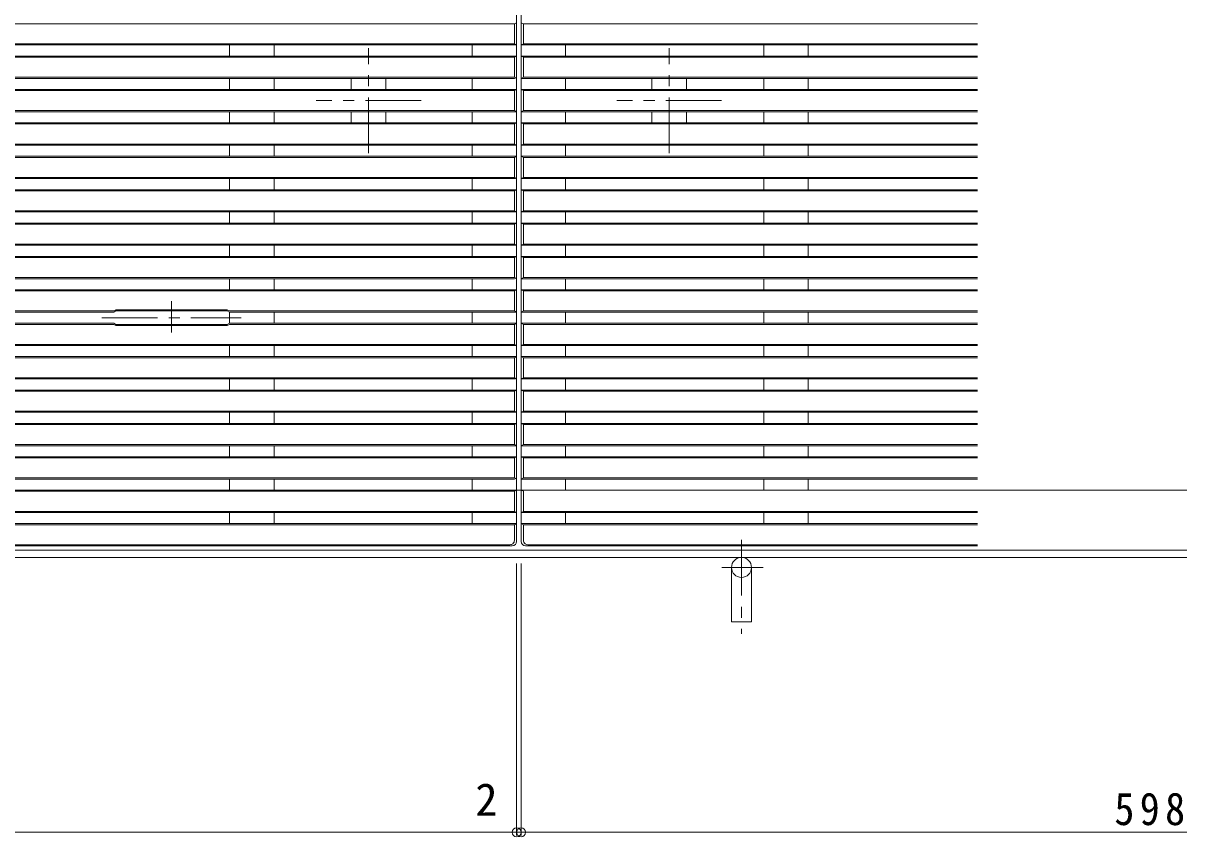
# Model space of a CAD drawing. Units: millimetres at full size, sheet at 1:5; details may follow other scales. Extents: x -1291 to 1380, y -976 to 962.
# Drawn here: x -821 to -299, y -179 to 186 of the extents above; entities that cross this region are included whole.
import ezdxf
from ezdxf.enums import TextEntityAlignment as Align

# ---------------------------------------------------------------- set-up
doc = ezdxf.new("R2010")
doc.units = ezdxf.units.MM
doc.header["$LTSCALE"] = 5
doc.header["$PDMODE"] = 32
doc.header["$PDSIZE"] = 4
doc.linetypes.add('CHAIN1', pattern=[8, 5, -1, 1, -1])
doc.linetypes.add('DASHED3', pattern=[4, 3, -1])
for name, color, linetype, lineweight in [('E-0', 7, 'CHAIN1', 9), ('E-1', 2, 'Continuous', 9), ('E-2', 3, 'Continuous', 9), ('E-4', 7, 'Continuous', 9), ('E-6', 6, 'Continuous', 9)]:
    doc.layers.add(name, color=color, linetype=linetype, lineweight=lineweight)
doc.styles.add('ＭＳ ゴシック', font='')
doc.styles.get('ＭＳ ゴシック').set_extended_font_data('MS Gothic')

msp = doc.modelspace()

# ---------------------------------------------------------------- linework, layer by layer
at = {"layer": 'E-0'}
for p, q in [((-754.698, 61.501), (-754.698, 47.351)), ((-786.01, 54.077), (-723.385, 54.077))]:
    msp.add_line(p, q, dxfattribs=at)
at = {"layer": 'E-1', "linetype": 'DASHED3'}
for p, q in [((-392.698, -23.423), (-1198.698, -23.423)), ((-392.698, -23.422), (-596.698, -23.422))]:
    msp.add_line(p, q, dxfattribs=at)
at = {"layer": 'E-1'}
for p, q in [((-298.698, -23.423), (-392.698, -23.423)), ((-298.698, -50.423), (-1198.698, -50.423)), ((-298.698, -53.623), (-1198.698, -53.623)), ((-503.198, -58.122), (-503.198, -82.623)), ((-494.198, -58.122), (-494.198, -82.623)), ((-494.198, -82.623), (-503.198, -82.623))]:
    msp.add_line(p, q, dxfattribs=at)
at = {"layer": 'E-1', "linetype": 'CHAIN1'}
for p, q in [((-498.698, -45.757), (-498.698, -88.009)), ((-488.99, -58.122), (-507.462, -58.122))]:
    msp.add_line(p, q, dxfattribs=at)
at = {"layer": 'E-1'}
msp.add_circle((-498.698, -58.122), 4.5, dxfattribs=at)
at = {"layer": 'E-2'}
for p, q in [((-599.698, -46.423), (-599.698, 349.577)), ((-597.698, -46.423), (-597.698, 349.577)), ((-600.698, 186.077), (-1196.698, 186.077)), ((-599.698, 186.577), (-600.698, 186.077)), ((-600.698, 186.077), (-600.698, 177.077)), ((-596.698, 186.077), (-597.698, 186.577)), ((-596.698, 177.077), (-596.698, 186.077)), ((-392.698, 186.077), (-596.698, 186.077)), ((-599.698, 176.577), (-1197.698, 176.577)), ((-1196.698, 177.077), (-600.698, 177.077)), ((-728.698, 176.577), (-728.698, 171.577)), ((-708.698, 176.577), (-708.698, 171.577)), ((-619.698, 176.577), (-619.698, 171.577)), ((-599.698, 176.577), (-600.698, 177.077)), ((-596.698, 177.077), (-597.698, 176.577)), ((-392.698, 176.577), (-597.698, 176.577)), ((-596.698, 177.077), (-392.698, 177.077)), ((-577.698, 176.577), (-577.698, 171.577)), ((-488.698, 176.577), (-488.698, 171.577)), ((-468.698, 176.577), (-468.698, 171.577)), ((-599.698, 171.577), (-1197.698, 171.577)), ((-600.698, 171.077), (-1196.698, 171.077)), ((-599.698, 171.577), (-600.698, 171.077)), ((-600.698, 171.077), (-600.698, 162.077)), ((-596.698, 171.077), (-597.698, 171.577)), ((-392.698, 171.577), (-597.698, 171.577)), ((-596.698, 162.077), (-596.698, 171.077)), ((-392.698, 171.077), (-596.698, 171.077)), ((-1196.698, 162.077), (-600.698, 162.077)), ((-600.098, 161.777), (-600.698, 162.077)), ((-596.698, 162.077), (-597.698, 161.577)), ((-596.698, 162.077), (-392.698, 162.077)), ((-1197.698, 161.577), (-600.698, 161.577)), ((-728.698, 156.577), (-728.698, 161.577)), ((-708.698, 156.577), (-708.698, 161.577)), ((-619.698, 156.577), (-619.698, 161.577)), ((-597.698, 161.577), (-392.698, 161.577)), ((-577.698, 156.577), (-577.698, 161.577)), ((-488.698, 156.577), (-488.698, 161.577)), ((-468.698, 156.577), (-468.698, 161.577)), ((-599.698, 156.577), (-1197.698, 156.577)), ((-600.698, 156.077), (-1196.698, 156.077)), ((-599.698, 156.577), (-600.698, 156.077)), ((-600.698, 156.077), (-600.698, 147.077)), ((-596.698, 156.077), (-597.698, 156.577)), ((-392.698, 156.577), (-597.698, 156.577)), ((-596.698, 147.077), (-596.698, 156.077)), ((-392.698, 156.077), (-596.698, 156.077)), ((-599.698, 146.577), (-1197.698, 146.577)), ((-1196.698, 147.077), (-600.698, 147.077)), ((-728.698, 141.577), (-728.698, 146.577)), ((-708.698, 141.577), (-708.698, 146.577)), ((-619.698, 141.577), (-619.698, 146.577)), ((-599.698, 146.577), (-600.698, 147.077)), ((-596.698, 147.077), (-597.698, 146.577)), ((-392.698, 146.577), (-597.698, 146.577)), ((-596.698, 147.077), (-392.698, 147.077)), ((-577.698, 141.577), (-577.698, 146.577)), ((-488.698, 141.577), (-488.698, 146.577)), ((-468.698, 141.577), (-468.698, 146.577)), ((-1197.698, 141.577), (-599.698, 141.577)), ((-599.698, 141.577), (-600.698, 141.077)), ((-596.698, 141.077), (-597.698, 141.577)), ((-597.698, 141.577), (-392.698, 141.577)), ((-600.698, 141.077), (-1196.698, 141.077)), ((-600.698, 141.077), (-600.698, 132.077)), ((-596.698, 132.077), (-596.698, 141.077)), ((-392.698, 141.077), (-596.698, 141.077)), ((-599.698, 131.577), (-1197.698, 131.577)), ((-1196.698, 132.077), (-600.698, 132.077)), ((-728.698, 131.577), (-728.698, 126.577)), ((-708.698, 131.577), (-708.698, 126.577)), ((-619.698, 131.577), (-619.698, 126.577)), ((-599.698, 131.577), (-600.698, 132.077)), ((-596.698, 132.077), (-597.698, 131.577)), ((-392.698, 131.577), (-597.698, 131.577)), ((-596.698, 132.077), (-392.698, 132.077)), ((-577.698, 131.577), (-577.698, 126.577)), ((-488.698, 131.577), (-488.698, 126.577)), ((-468.698, 131.577), (-468.698, 126.577)), ((-599.698, 126.577), (-1197.698, 126.577)), ((-600.698, 126.077), (-1196.698, 126.077)), ((-599.698, 126.577), (-600.698, 126.077)), ((-600.698, 126.077), (-600.698, 117.077)), ((-596.698, 126.077), (-597.698, 126.577)), ((-392.698, 126.577), (-597.698, 126.577)), ((-596.698, 117.077), (-596.698, 126.077)), ((-392.698, 126.077), (-596.698, 126.077)), ((-1197.698, 116.577), (-600.698, 116.577)), ((-1196.698, 117.077), (-600.698, 117.077)), ((-728.698, 111.577), (-728.698, 116.577)), ((-708.698, 111.577), (-708.698, 116.577)), ((-619.698, 111.577), (-619.698, 116.577)), ((-600.098, 116.777), (-600.698, 117.077)), ((-596.698, 117.077), (-597.698, 116.577)), ((-597.698, 116.577), (-392.698, 116.577)), ((-596.698, 117.077), (-392.698, 117.077)), ((-577.698, 111.577), (-577.698, 116.577)), ((-488.698, 111.577), (-488.698, 116.577)), ((-468.698, 111.577), (-468.698, 116.577)), ((-599.698, 111.577), (-1197.698, 111.577)), ((-600.698, 111.077), (-1196.698, 111.077)), ((-599.698, 111.577), (-600.698, 111.077)), ((-600.698, 111.077), (-600.698, 102.077)), ((-596.698, 111.077), (-597.698, 111.577)), ((-392.698, 111.577), (-597.698, 111.577)), ((-596.698, 102.077), (-596.698, 111.077)), ((-392.698, 111.077), (-596.698, 111.077)), ((-599.698, 101.577), (-1197.698, 101.577)), ((-1196.698, 102.077), (-600.698, 102.077)), ((-728.698, 96.577), (-728.698, 101.577)), ((-708.698, 96.577), (-708.698, 101.577)), ((-619.698, 96.577), (-619.698, 101.577)), ((-599.698, 101.577), (-600.698, 102.077)), ((-596.698, 102.077), (-597.698, 101.577)), ((-392.698, 101.577), (-597.698, 101.577)), ((-596.698, 102.077), (-392.698, 102.077)), ((-577.698, 96.577), (-577.698, 101.577)), ((-488.698, 96.577), (-488.698, 101.577)), ((-468.698, 96.577), (-468.698, 101.577)), ((-1197.698, 96.577), (-599.698, 96.577)), ((-600.698, 96.077), (-1196.698, 96.077)), ((-599.698, 96.577), (-600.698, 96.077)), ((-600.698, 96.077), (-600.698, 87.077)), ((-596.698, 96.077), (-597.698, 96.577)), ((-597.698, 96.577), (-392.698, 96.577)), ((-596.698, 87.077), (-596.698, 96.077)), ((-392.698, 96.077), (-596.698, 96.077)), ((-599.698, 86.577), (-1197.698, 86.577)), ((-1196.698, 87.077), (-600.698, 87.077)), ((-728.698, 86.577), (-728.698, 81.577)), ((-708.698, 86.577), (-708.698, 81.577)), ((-619.698, 86.577), (-619.698, 81.577)), ((-599.698, 86.577), (-600.698, 87.077)), ((-596.698, 87.077), (-597.698, 86.577)), ((-392.698, 86.577), (-597.698, 86.577)), ((-596.698, 87.077), (-392.698, 87.077)), ((-577.698, 86.577), (-577.698, 81.577)), ((-488.698, 86.577), (-488.698, 81.577)), ((-468.698, 86.577), (-468.698, 81.577)), ((-599.698, 81.577), (-1197.698, 81.577)), ((-600.698, 81.077), (-1196.698, 81.077)), ((-599.698, 81.577), (-600.698, 81.077)), ((-600.698, 81.077), (-600.698, 72.077)), ((-596.698, 81.077), (-597.698, 81.577)), ((-392.698, 81.577), (-597.698, 81.577)), ((-596.698, 72.077), (-596.698, 81.077)), ((-392.698, 81.077), (-596.698, 81.077)), ((-1197.698, 71.577), (-600.698, 71.577)), ((-1196.698, 72.077), (-600.698, 72.077)), ((-728.698, 66.577), (-728.698, 71.577)), ((-708.698, 66.577), (-708.698, 71.577)), ((-619.698, 66.577), (-619.698, 71.577)), ((-600.098, 71.777), (-600.698, 72.077)), ((-596.698, 72.077), (-597.698, 71.577)), ((-597.698, 71.577), (-392.698, 71.577)), ((-596.698, 72.077), (-392.698, 72.077)), ((-577.698, 66.577), (-577.698, 71.577)), ((-488.698, 66.577), (-488.698, 71.577)), ((-468.698, 66.577), (-468.698, 71.577)), ((-599.698, 66.577), (-1197.698, 66.577)), ((-600.698, 66.077), (-1196.698, 66.077)), ((-599.698, 66.577), (-600.698, 66.077)), ((-600.698, 66.077), (-600.698, 57.077)), ((-596.698, 66.077), (-597.698, 66.577)), ((-392.698, 66.577), (-597.698, 66.577)), ((-596.698, 57.077), (-596.698, 66.077)), ((-392.698, 66.077), (-596.698, 66.077)), ((-779.698, 57.577), (-729.698, 57.577)), ((-728.698, 57.077), (-729.698, 57.577)), ((-780.698, 56.577), (-1197.698, 56.577)), ((-780.698, 56.577), (-779.698, 57.077)), ((-779.698, 57.077), (-729.698, 57.077)), ((-728.698, 56.577), (-729.698, 57.077)), ((-728.698, 57.077), (-600.698, 57.077)), ((-728.698, 51.577), (-728.698, 56.577)), ((-599.698, 56.577), (-728.698, 56.577)), ((-708.698, 51.577), (-708.698, 56.577)), ((-619.698, 51.577), (-619.698, 56.577)), ((-599.698, 56.577), (-600.698, 57.077)), ((-596.698, 57.077), (-597.698, 56.577)), ((-392.698, 56.577), (-597.698, 56.577)), ((-596.698, 57.077), (-392.698, 57.077)), ((-577.698, 51.577), (-577.698, 56.577)), ((-488.698, 51.577), (-488.698, 56.577)), ((-468.698, 51.577), (-468.698, 56.577)), ((-1197.698, 51.577), (-780.698, 51.577)), ((-780.698, 51.077), (-1196.698, 51.077)), ((-780.698, 51.577), (-779.698, 51.077)), ((-780.698, 51.077), (-779.698, 50.577)), ((-779.698, 51.077), (-729.698, 51.077)), ((-779.698, 50.577), (-729.698, 50.577)), ((-728.698, 51.577), (-729.698, 51.077)), ((-728.698, 51.077), (-729.698, 50.577)), ((-728.698, 51.577), (-599.698, 51.577)), ((-600.698, 51.077), (-728.698, 51.077)), ((-599.698, 51.577), (-600.698, 51.077)), ((-600.698, 51.077), (-600.698, 42.077)), ((-596.698, 51.077), (-597.698, 51.577)), ((-597.698, 51.577), (-392.698, 51.577)), ((-596.698, 42.077), (-596.698, 51.077)), ((-392.698, 51.077), (-596.698, 51.077)), ((-1196.698, 42.077), (-600.698, 42.077)), ((-599.698, 41.577), (-600.698, 42.077)), ((-596.698, 42.077), (-597.698, 41.577)), ((-596.698, 42.077), (-392.698, 42.077)), ((-599.698, 41.577), (-1197.698, 41.577)), ((-728.698, 41.577), (-728.698, 36.577)), ((-708.698, 41.577), (-708.698, 36.577)), ((-619.698, 41.577), (-619.698, 36.577)), ((-392.698, 41.577), (-597.698, 41.577)), ((-577.698, 41.577), (-577.698, 36.577)), ((-488.698, 41.577), (-488.698, 36.577)), ((-468.698, 41.577), (-468.698, 36.577)), ((-599.698, 36.577), (-1197.698, 36.577)), ((-600.698, 36.077), (-1196.698, 36.077)), ((-599.698, 36.577), (-600.698, 36.077)), ((-600.698, 36.077), (-600.698, 27.077)), ((-596.698, 36.077), (-597.698, 36.577)), ((-392.698, 36.577), (-597.698, 36.577)), ((-596.698, 27.077), (-596.698, 36.077)), ((-392.698, 36.077), (-596.698, 36.077)), ((-1197.698, 26.577), (-600.698, 26.577)), ((-1196.698, 27.077), (-600.698, 27.077)), ((-728.698, 26.577), (-728.698, 21.577)), ((-708.698, 21.577), (-708.698, 26.577)), ((-619.698, 21.577), (-619.698, 26.577)), ((-600.098, 26.777), (-600.698, 27.077)), ((-596.698, 27.077), (-597.698, 26.577)), ((-597.698, 26.577), (-392.698, 26.577)), ((-596.698, 27.077), (-392.698, 27.077)), ((-577.698, 21.577), (-577.698, 26.577)), ((-488.698, 21.577), (-488.698, 26.577)), ((-468.698, 21.577), (-468.698, 26.577)), ((-599.698, 21.577), (-1197.698, 21.577)), ((-600.698, 21.077), (-1196.698, 21.077)), ((-599.698, 21.577), (-600.698, 21.077)), ((-600.698, 21.077), (-600.698, 12.077)), ((-596.698, 21.077), (-597.698, 21.577)), ((-392.698, 21.577), (-597.698, 21.577)), ((-596.698, 12.077), (-596.698, 21.077)), ((-392.698, 21.077), (-596.698, 21.077)), ((-599.698, 11.577), (-1197.698, 11.577)), ((-1196.698, 12.077), (-600.698, 12.077)), ((-728.698, 6.577), (-728.698, 11.577)), ((-708.698, 6.577), (-708.698, 11.577)), ((-619.698, 6.577), (-619.698, 11.577)), ((-599.698, 11.577), (-600.698, 12.077)), ((-596.698, 12.077), (-597.698, 11.577)), ((-392.698, 11.577), (-597.698, 11.577)), ((-596.698, 12.077), (-392.698, 12.077)), ((-577.698, 6.577), (-577.698, 11.577)), ((-488.698, 6.577), (-488.698, 11.577)), ((-468.698, 6.577), (-468.698, 11.577)), ((-1197.698, 6.577), (-599.698, 6.577)), ((-600.698, 6.077), (-1196.698, 6.077)), ((-599.698, 6.577), (-600.698, 6.077)), ((-600.698, 6.077), (-600.698, -2.923)), ((-596.698, 6.077), (-597.698, 6.577)), ((-597.698, 6.577), (-392.698, 6.577)), ((-596.698, -2.923), (-596.698, 6.077)), ((-392.698, 6.077), (-596.698, 6.077)), ((-599.698, -3.423), (-1197.698, -3.423)), ((-1196.698, -2.923), (-600.698, -2.923)), ((-728.698, -3.423), (-728.698, -8.423)), ((-708.698, -3.423), (-708.698, -8.423)), ((-619.698, -3.423), (-619.698, -8.423)), ((-599.698, -3.423), (-600.698, -2.923)), ((-596.698, -2.923), (-597.698, -3.423)), ((-392.698, -3.423), (-597.698, -3.423)), ((-596.698, -2.923), (-392.698, -2.923)), ((-577.698, -3.423), (-577.698, -8.423)), ((-488.698, -3.423), (-488.698, -8.423)), ((-468.698, -3.423), (-468.698, -8.423)), ((-599.698, -8.423), (-1197.698, -8.423)), ((-600.698, -8.923), (-1196.698, -8.923)), ((-599.698, -8.423), (-600.698, -8.923)), ((-600.698, -8.923), (-600.698, -17.923)), ((-596.698, -8.923), (-597.698, -8.423)), ((-392.698, -8.423), (-597.698, -8.423)), ((-596.698, -17.923), (-596.698, -8.923)), ((-392.698, -8.923), (-596.698, -8.923)), ((-1197.698, -18.423), (-600.698, -18.423)), ((-1196.698, -17.923), (-600.698, -17.923)), ((-728.698, -23.423), (-728.698, -18.423)), ((-708.698, -23.423), (-708.698, -18.423)), ((-619.698, -23.423), (-619.698, -18.423)), ((-600.098, -18.223), (-600.698, -17.923)), ((-596.698, -17.923), (-597.698, -18.423)), ((-597.698, -18.423), (-392.698, -18.423)), ((-596.698, -17.923), (-392.698, -17.923)), ((-577.698, -23.423), (-577.698, -18.423)), ((-488.698, -23.423), (-488.698, -18.423)), ((-468.698, -23.423), (-468.698, -18.423)), ((-599.698, -23.423), (-1197.698, -23.423)), ((-600.698, -23.923), (-1196.698, -23.923)), ((-599.698, -23.423), (-600.698, -23.923)), ((-600.698, -23.923), (-600.698, -32.923)), ((-596.698, -23.923), (-597.698, -23.423)), ((-392.698, -23.423), (-597.698, -23.423)), ((-596.698, -32.923), (-596.698, -23.923)), ((-599.698, -33.423), (-1197.698, -33.423)), ((-1196.698, -32.923), (-600.698, -32.923)), ((-728.698, -38.423), (-728.698, -33.423)), ((-708.698, -38.423), (-708.698, -33.423)), ((-619.698, -38.423), (-619.698, -33.423)), ((-599.698, -33.423), (-600.698, -32.923)), ((-596.698, -32.923), (-597.698, -33.423)), ((-392.698, -33.423), (-597.698, -33.423)), ((-596.698, -32.923), (-392.698, -32.923)), ((-577.698, -38.423), (-577.698, -33.423)), ((-488.698, -38.423), (-488.698, -33.423)), ((-468.698, -38.423), (-468.698, -33.423)), ((-1197.698, -38.423), (-599.698, -38.423)), ((-600.698, -38.923), (-1196.698, -38.923)), ((-599.698, -38.423), (-600.698, -38.923)), ((-600.698, -45.923), (-600.698, -38.923)), ((-596.698, -38.923), (-597.698, -38.423)), ((-597.698, -38.423), (-392.698, -38.423)), ((-596.698, -45.923), (-596.698, -38.923)), ((-392.698, -38.923), (-596.698, -38.923)), ((-1195.698, -48.423), (-601.698, -48.423)), ((-1194.698, -47.923), (-602.698, -47.923)), ((-595.698, -48.423), (-392.698, -48.423)), ((-594.698, -47.923), (-392.698, -47.923))]:
    msp.add_line(p, q, dxfattribs=at)
msp.add_lwpolyline([(-1196.698, 57.077), (-780.698, 57.077), (-779.698, 57.577)], dxfattribs=at)
for centre, radius, start, end in [((-600.698, 162.577), 1, 270, 0), ((-600.698, 117.577), 1, 270, 0), ((-600.698, 72.577), 1, 270, 0), ((-600.698, 27.577), 1, 270, 0), ((-600.698, -17.423), 1, 270, 0), ((-601.698, -46.423), 2, 270, 0), ((-602.698, -45.923), 2, 310.34726, 0), ((-595.698, -46.423), 2, 180, 270), ((-594.698, -45.923), 2, 180, 235.00762), ((-602.698, -45.923), 2, 270, 310.34726), ((-594.698, -45.923), 2, 235.00762, 270)]:
    msp.add_arc(centre, radius, start, end, dxfattribs=at)
at = {"layer": 'E-4'}
for p, q in [((-599.698, -178.596), (-599.698, -56.423)), ((-597.698, -178.596), (-597.698, -56.423)), ((-1197.698, -177.096), (-599.698, -177.096)), ((-599.698, -177.096), (-597.698, -177.096)), ((-597.698, -177.096), (-298.698, -177.096))]:
    msp.add_line(p, q, dxfattribs=at)
for p in [(-599.698, -177.096), (-597.698, -177.096)]:
    msp.add_point(p, dxfattribs=at)
at = {"layer": 'E-6', "linetype": 'CHAIN1'}
for p, q in [((-666.198, 128.028), (-666.198, 175.127)), ((-531.198, 128.028), (-531.198, 175.127)), ((-642.648, 151.577), (-689.748, 151.577)), ((-507.648, 151.577), (-554.748, 151.577))]:
    msp.add_line(p, q, dxfattribs=at)
at = {"layer": 'E-6'}
for p, q in [((-673.998, 156.578), (-673.998, 161.578)), ((-658.398, 156.578), (-658.398, 161.578)), ((-538.998, 156.578), (-538.998, 161.578)), ((-523.398, 156.578), (-523.398, 161.578)), ((-673.998, 141.578), (-673.998, 146.578)), ((-658.398, 141.578), (-658.398, 146.578)), ((-538.998, 141.578), (-538.998, 146.578)), ((-523.398, 141.578), (-523.398, 146.578))]:
    msp.add_line(p, q, dxfattribs=at)

# ---------------------------------------------------------------- texts
at = {"layer": 'E-4', "color": 2, "style": 'ＭＳ ゴシック'}
msp.add_text('2', height=14.66, dxfattribs=at).set_placement((-618.273, -174.096), align=Align.BOTTOM_LEFT)
at = {"layer": 'E-4', "color": 2, "insert": (-331.198, -174.096), "char_height": 14.66, "attachment_point": 7, "style": 'ＭＳ ゴシック'}
msp.add_mtext('\\T1.27;\\W0.9;598', dxfattribs=at)

doc.saveas('drawing.dxf')
